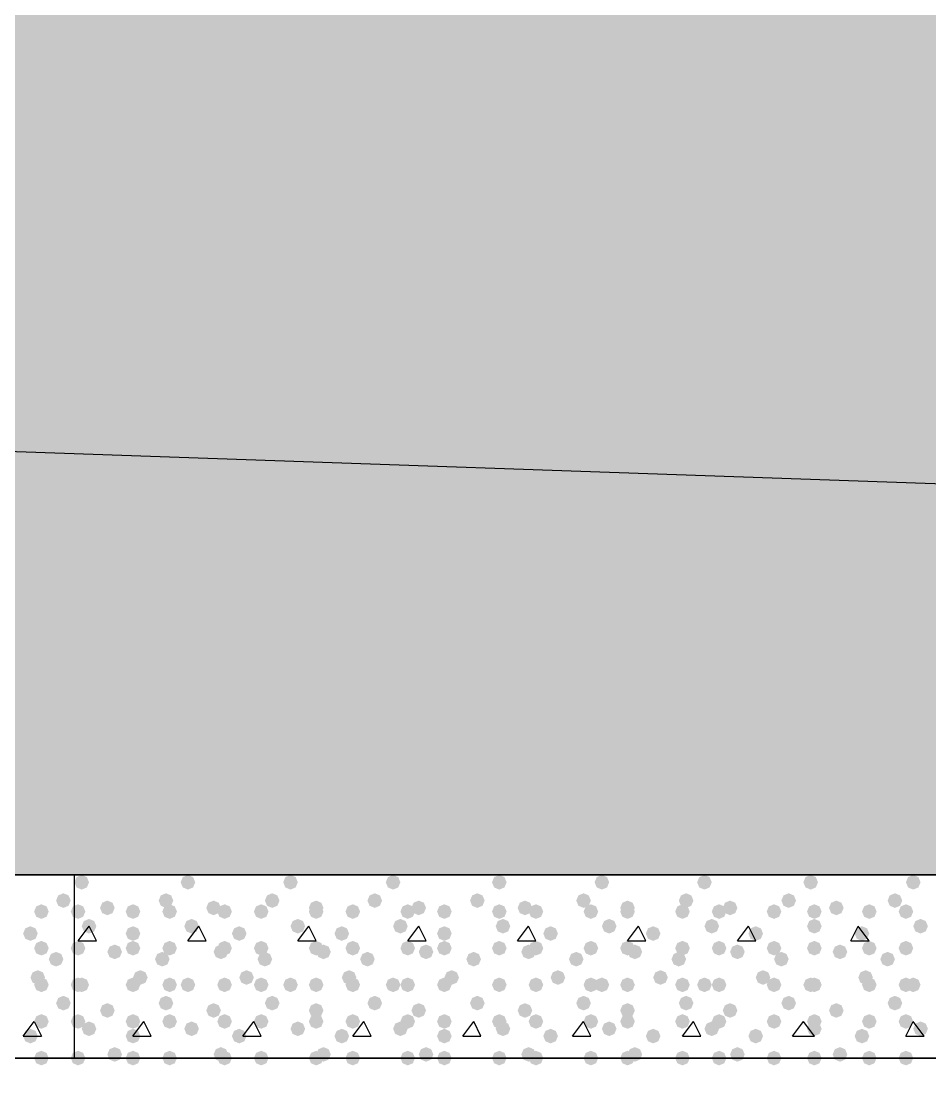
# Model space of a CAD drawing. Header units: millimetres. Extents: x 0 to 420, y 0 to 297.
# Drawn here: x 238.7 to 249.2, y 147.82 to 160.11 of the extents above; entities that cross this region are included whole.
import ezdxf

# ---------------------------------------------------------------- set-up
doc = ezdxf.new("R2010")
doc.units = ezdxf.units.MM
doc.layers.get('0').update_dxf_attribs({"linetype": 'CONTINUOUS'})

msp = doc.modelspace()

# ---------------------------------------------------------------- hatches: boundary and pattern name
at = {"true_color": 0x000008}
h = msp.add_hatch(color=0, dxfattribs=at)
h.paths.add_polyline_path([(379.518333, 162.263667), (33.401, 162.263667), (379.518333, 150.241)], flags=0)
h.paths.add_polyline_path([(33.401, 162.263667), (379.518333, 150.241), (33.401, 150.241)], flags=0)
for points in [[(239.479667, 150.156333), (239.454796, 150.096537), (239.395, 150.071667), (239.335204, 150.096537), (239.310333, 150.156333), (239.335204, 150.216129), (239.395, 150.241), (239.454796, 150.216129)], [(240.707333, 150.156333), (240.682462, 150.096537), (240.622667, 150.071667), (240.562871, 150.096537), (240.538, 150.156333), (240.562871, 150.216129), (240.622667, 150.241), (240.682462, 150.216129)], [(241.892667, 150.156333), (241.867796, 150.096537), (241.808, 150.071667), (241.748204, 150.096537), (241.723333, 150.156333), (241.748204, 150.216129), (241.808, 150.241), (241.867796, 150.216129)], [(243.078, 150.156333), (243.053129, 150.096537), (242.993333, 150.071667), (242.933538, 150.096537), (242.908667, 150.156333), (242.933537, 150.216129), (242.993333, 150.241), (243.053129, 150.216129)], [(244.305667, 150.156333), (244.280796, 150.096537), (244.221, 150.071667), (244.161204, 150.096537), (244.136333, 150.156333), (244.161204, 150.216129), (244.221, 150.241), (244.280796, 150.216129)], [(245.491, 150.156333), (245.466129, 150.096537), (245.406333, 150.071667), (245.346538, 150.096537), (245.321667, 150.156333), (245.346537, 150.216129), (245.406333, 150.241), (245.466129, 150.216129)], [(246.676333, 150.156333), (246.651462, 150.096537), (246.591667, 150.071667), (246.531871, 150.096537), (246.507, 150.156333), (246.531871, 150.216129), (246.591667, 150.241), (246.651462, 150.216129)], [(247.904, 150.156333), (247.879129, 150.096537), (247.819333, 150.071667), (247.759538, 150.096537), (247.734667, 150.156333), (247.759537, 150.216129), (247.819333, 150.241), (247.879129, 150.216129)], [(249.089333, 150.156333), (249.064462, 150.096537), (249.004667, 150.071667), (248.944871, 150.096537), (248.92, 150.156333), (248.944871, 150.216129), (249.004667, 150.241), (249.064462, 150.216129)], [(240.453333, 149.944667), (240.428462, 149.884871), (240.368667, 149.86), (240.308871, 149.884871), (240.284, 149.944667), (240.308871, 150.004462), (240.368667, 150.029333), (240.428462, 150.004463)], [(241.681, 149.944667), (241.656129, 149.884871), (241.596333, 149.86), (241.536538, 149.884871), (241.511667, 149.944667), (241.536537, 150.004462), (241.596333, 150.029333), (241.656129, 150.004463)], [(242.866333, 149.944667), (242.841462, 149.884871), (242.781667, 149.86), (242.721871, 149.884871), (242.697, 149.944667), (242.721871, 150.004462), (242.781667, 150.029333), (242.841462, 150.004463)], [(244.051667, 149.944667), (244.026796, 149.884871), (243.967, 149.86), (243.907204, 149.884871), (243.882333, 149.944667), (243.907204, 150.004462), (243.967, 150.029333), (244.026796, 150.004463)], [(245.279333, 149.944667), (245.254462, 149.884871), (245.194667, 149.86), (245.134871, 149.884871), (245.11, 149.944667), (245.134871, 150.004462), (245.194667, 150.029333), (245.254462, 150.004463)], [(246.464667, 149.944667), (246.439796, 149.884871), (246.38, 149.86), (246.320204, 149.884871), (246.295333, 149.944667), (246.320204, 150.004462), (246.38, 150.029333), (246.439796, 150.004463)], [(247.65, 149.944667), (247.625129, 149.884871), (247.565333, 149.86), (247.505538, 149.884871), (247.480667, 149.944667), (247.505537, 150.004462), (247.565333, 150.029333), (247.625129, 150.004463)], [(248.877667, 149.944667), (248.852796, 149.884871), (248.793, 149.86), (248.733204, 149.884871), (248.708333, 149.944667), (248.733204, 150.004462), (248.793, 150.029333), (248.852796, 150.004463)], [(239.437333, 149.817667), (239.412463, 149.757871), (239.352667, 149.733), (239.292871, 149.757871), (239.268, 149.817667), (239.292871, 149.877462), (239.352667, 149.902333), (239.412462, 149.877463)], [(239.776, 149.86), (239.751129, 149.800204), (239.691333, 149.775333), (239.631538, 149.800204), (239.606667, 149.86), (239.631537, 149.919796), (239.691333, 149.944667), (239.751129, 149.919796)], [(240.072333, 149.817667), (240.047462, 149.757871), (239.987667, 149.733), (239.927871, 149.757871), (239.903, 149.817667), (239.927871, 149.877462), (239.987667, 149.902333), (240.047462, 149.877463)], [(240.495667, 149.817667), (240.470796, 149.757871), (240.411, 149.733), (240.351204, 149.757871), (240.326333, 149.817667), (240.351204, 149.877462), (240.411, 149.902333), (240.470796, 149.877463)], [(241.003667, 149.86), (240.978796, 149.800204), (240.919, 149.775333), (240.859204, 149.800204), (240.834333, 149.86), (240.859204, 149.919796), (240.919, 149.944667), (240.978796, 149.919796)], [(241.130667, 149.817667), (241.105796, 149.757871), (241.046, 149.733), (240.986204, 149.757871), (240.961333, 149.817667), (240.986204, 149.877462), (241.046, 149.902333), (241.105796, 149.877463)], [(241.554, 149.817667), (241.529129, 149.757871), (241.469333, 149.733), (241.409538, 149.757871), (241.384667, 149.817667), (241.409537, 149.877462), (241.469333, 149.902333), (241.529129, 149.877463)], [(242.189, 149.86), (242.164129, 149.800204), (242.104333, 149.775333), (242.044537, 149.800204), (242.019667, 149.86), (242.044537, 149.919796), (242.104333, 149.944667), (242.164129, 149.919796)], [(242.189, 149.817667), (242.164129, 149.757871), (242.104333, 149.733), (242.044537, 149.757871), (242.019667, 149.817667), (242.044537, 149.877462), (242.104333, 149.902333), (242.164129, 149.877463)], [(242.612333, 149.817667), (242.587462, 149.757871), (242.527667, 149.733), (242.467871, 149.757871), (242.443, 149.817667), (242.467871, 149.877462), (242.527667, 149.902333), (242.587462, 149.877463)], [(243.247333, 149.817667), (243.222462, 149.757871), (243.162667, 149.733), (243.102871, 149.757871), (243.078, 149.817667), (243.102871, 149.877462), (243.162667, 149.902333), (243.222462, 149.877463)], [(243.374333, 149.86), (243.349463, 149.800204), (243.289667, 149.775333), (243.229871, 149.800204), (243.205, 149.86), (243.229871, 149.919796), (243.289667, 149.944667), (243.349462, 149.919796)], [(243.670667, 149.817667), (243.645796, 149.757871), (243.586, 149.733), (243.526204, 149.757871), (243.501333, 149.817667), (243.526204, 149.877462), (243.586, 149.902333), (243.645796, 149.877463)], [(244.305667, 149.817667), (244.280796, 149.757871), (244.221, 149.733), (244.161204, 149.757871), (244.136333, 149.817667), (244.161204, 149.877462), (244.221, 149.902333), (244.280796, 149.877463)], [(244.602, 149.86), (244.577129, 149.800204), (244.517333, 149.775333), (244.457538, 149.800204), (244.432667, 149.86), (244.457537, 149.919796), (244.517333, 149.944667), (244.577129, 149.919796)], [(244.729, 149.817667), (244.704129, 149.757871), (244.644333, 149.733), (244.584538, 149.757871), (244.559667, 149.817667), (244.584537, 149.877462), (244.644333, 149.902333), (244.704129, 149.877463)], [(245.364, 149.817667), (245.339129, 149.757871), (245.279333, 149.733), (245.219538, 149.757871), (245.194667, 149.817667), (245.219537, 149.877462), (245.279333, 149.902333), (245.339129, 149.877463)], [(245.787333, 149.86), (245.762462, 149.800204), (245.702667, 149.775333), (245.642871, 149.800204), (245.618, 149.86), (245.642871, 149.919796), (245.702667, 149.944667), (245.762462, 149.919796)], [(245.787333, 149.817667), (245.762462, 149.757871), (245.702667, 149.733), (245.642871, 149.757871), (245.618, 149.817667), (245.642871, 149.877462), (245.702667, 149.902333), (245.762462, 149.877463)], [(246.422333, 149.817667), (246.397462, 149.757871), (246.337667, 149.733), (246.277871, 149.757871), (246.253, 149.817667), (246.277871, 149.877462), (246.337667, 149.902333), (246.397462, 149.877463)], [(246.845667, 149.817667), (246.820796, 149.757871), (246.761, 149.733), (246.701204, 149.757871), (246.676333, 149.817667), (246.701204, 149.877462), (246.761, 149.902333), (246.820796, 149.877463)], [(246.972667, 149.86), (246.947796, 149.800204), (246.888, 149.775333), (246.828204, 149.800204), (246.803333, 149.86), (246.828204, 149.919796), (246.888, 149.944667), (246.947796, 149.919796)], [(247.480667, 149.817667), (247.455796, 149.757871), (247.396, 149.733), (247.336204, 149.757871), (247.311333, 149.817667), (247.336204, 149.877462), (247.396, 149.902333), (247.455796, 149.877463)], [(247.946333, 149.817667), (247.921462, 149.757871), (247.861667, 149.733), (247.801871, 149.757871), (247.777, 149.817667), (247.801871, 149.877462), (247.861667, 149.902333), (247.921462, 149.877463)], [(248.200333, 149.86), (248.175462, 149.800204), (248.115667, 149.775333), (248.055871, 149.800204), (248.031, 149.86), (248.055871, 149.919796), (248.115667, 149.944667), (248.175462, 149.919796)], [(248.581333, 149.817667), (248.556462, 149.757871), (248.496667, 149.733), (248.436871, 149.757871), (248.412, 149.817667), (248.436871, 149.877462), (248.496667, 149.902333), (248.556462, 149.877463)], [(249.004667, 149.817667), (248.979796, 149.757871), (248.92, 149.733), (248.860204, 149.757871), (248.835333, 149.817667), (248.860204, 149.877462), (248.92, 149.902333), (248.979796, 149.877463)], [(239.564333, 149.648333), (239.539463, 149.588537), (239.479667, 149.563667), (239.419871, 149.588537), (239.395, 149.648333), (239.419871, 149.708129), (239.479667, 149.733), (239.539462, 149.708129)], [(240.749667, 149.648333), (240.724796, 149.588537), (240.665, 149.563667), (240.605204, 149.588537), (240.580333, 149.648333), (240.605204, 149.708129), (240.665, 149.733), (240.724796, 149.708129)], [(241.977333, 149.648333), (241.952462, 149.588537), (241.892667, 149.563667), (241.832871, 149.588537), (241.808, 149.648333), (241.832871, 149.708129), (241.892667, 149.733), (241.952462, 149.708129)], [(243.162667, 149.648333), (243.137796, 149.588537), (243.078, 149.563667), (243.018204, 149.588537), (242.993333, 149.648333), (243.018204, 149.708129), (243.078, 149.733), (243.137796, 149.708129)], [(244.348, 149.648333), (244.323129, 149.588537), (244.263333, 149.563667), (244.203537, 149.588537), (244.178667, 149.648333), (244.203537, 149.708129), (244.263333, 149.733), (244.323129, 149.708129)], [(245.575667, 149.648333), (245.550796, 149.588537), (245.491, 149.563667), (245.431204, 149.588537), (245.406333, 149.648333), (245.431204, 149.708129), (245.491, 149.733), (245.550796, 149.708129)], [(246.761, 149.648333), (246.736129, 149.588537), (246.676333, 149.563667), (246.616538, 149.588537), (246.591667, 149.648333), (246.616537, 149.708129), (246.676333, 149.733), (246.736129, 149.708129)], [(247.946333, 149.648333), (247.921462, 149.588537), (247.861667, 149.563667), (247.801871, 149.588537), (247.777, 149.648333), (247.801871, 149.708129), (247.861667, 149.733), (247.921462, 149.708129)], [(249.174, 149.648333), (249.149129, 149.588537), (249.089333, 149.563667), (249.029538, 149.588537), (249.004667, 149.648333), (249.029537, 149.708129), (249.089333, 149.733), (249.149129, 149.708129)], [(240.072333, 149.563667), (240.047462, 149.503871), (239.987667, 149.479), (239.927871, 149.503871), (239.903, 149.563667), (239.927871, 149.623462), (239.987667, 149.648333), (240.047462, 149.623463)], [(241.3, 149.563667), (241.275129, 149.503871), (241.215333, 149.479), (241.155538, 149.503871), (241.130667, 149.563667), (241.155537, 149.623462), (241.215333, 149.648333), (241.275129, 149.623463)], [(242.485333, 149.563667), (242.460462, 149.503871), (242.400667, 149.479), (242.340871, 149.503871), (242.316, 149.563667), (242.340871, 149.623462), (242.400667, 149.648333), (242.460462, 149.623463)], [(243.670667, 149.563667), (243.645796, 149.503871), (243.586, 149.479), (243.526204, 149.503871), (243.501333, 149.563667), (243.526204, 149.623462), (243.586, 149.648333), (243.645796, 149.623463)], [(244.898333, 149.563667), (244.873462, 149.503871), (244.813667, 149.479), (244.753871, 149.503871), (244.729, 149.563667), (244.753871, 149.623462), (244.813667, 149.648333), (244.873462, 149.623463)], [(246.083667, 149.563667), (246.058796, 149.503871), (245.999, 149.479), (245.939204, 149.503871), (245.914333, 149.563667), (245.939204, 149.623462), (245.999, 149.648333), (246.058796, 149.623463)], [(247.269, 149.563667), (247.244129, 149.503871), (247.184333, 149.479), (247.124538, 149.503871), (247.099667, 149.563667), (247.124537, 149.623462), (247.184333, 149.648333), (247.244129, 149.623463)], [(248.496667, 149.563667), (248.471796, 149.503871), (248.412, 149.479), (248.352204, 149.503871), (248.327333, 149.563667), (248.352204, 149.623462), (248.412, 149.648333), (248.471796, 149.623463)], [(239.437333, 149.394333), (239.412463, 149.334537), (239.352667, 149.309667), (239.292871, 149.334537), (239.268, 149.394333), (239.292871, 149.454129), (239.352667, 149.479), (239.412462, 149.454129)], [(240.072333, 149.394333), (240.047462, 149.334537), (239.987667, 149.309667), (239.927871, 149.334537), (239.903, 149.394333), (239.927871, 149.454129), (239.987667, 149.479), (240.047462, 149.454129)], [(240.495667, 149.394333), (240.470796, 149.334537), (240.411, 149.309667), (240.351204, 149.334537), (240.326333, 149.394333), (240.351204, 149.454129), (240.411, 149.479), (240.470796, 149.454129)], [(241.130667, 149.394333), (241.105796, 149.334537), (241.046, 149.309667), (240.986204, 149.334537), (240.961333, 149.394333), (240.986204, 149.454129), (241.046, 149.479), (241.105796, 149.454129)], [(241.554, 149.394333), (241.529129, 149.334537), (241.469333, 149.309667), (241.409538, 149.334537), (241.384667, 149.394333), (241.409537, 149.454129), (241.469333, 149.479), (241.529129, 149.454129)], [(242.189, 149.394333), (242.164129, 149.334537), (242.104333, 149.309667), (242.044537, 149.334537), (242.019667, 149.394333), (242.044537, 149.454129), (242.104333, 149.479), (242.164129, 149.454129)], [(242.612333, 149.394333), (242.587462, 149.334537), (242.527667, 149.309667), (242.467871, 149.334537), (242.443, 149.394333), (242.467871, 149.454129), (242.527667, 149.479), (242.587462, 149.454129)], [(243.247333, 149.394333), (243.222462, 149.334537), (243.162667, 149.309667), (243.102871, 149.334537), (243.078, 149.394333), (243.102871, 149.454129), (243.162667, 149.479), (243.222462, 149.454129)], [(243.670667, 149.394333), (243.645796, 149.334537), (243.586, 149.309667), (243.526204, 149.334537), (243.501333, 149.394333), (243.526204, 149.454129), (243.586, 149.479), (243.645796, 149.454129)], [(244.305667, 149.394333), (244.280796, 149.334537), (244.221, 149.309667), (244.161204, 149.334537), (244.136333, 149.394333), (244.161204, 149.454129), (244.221, 149.479), (244.280796, 149.454129)], [(244.729, 149.394333), (244.704129, 149.334537), (244.644333, 149.309667), (244.584538, 149.334537), (244.559667, 149.394333), (244.584537, 149.454129), (244.644333, 149.479), (244.704129, 149.454129)], [(245.364, 149.394333), (245.339129, 149.334537), (245.279333, 149.309667), (245.219538, 149.334537), (245.194667, 149.394333), (245.219537, 149.454129), (245.279333, 149.479), (245.339129, 149.454129)], [(245.787333, 149.394333), (245.762462, 149.334537), (245.702667, 149.309667), (245.642871, 149.334537), (245.618, 149.394333), (245.642871, 149.454129), (245.702667, 149.479), (245.762462, 149.454129)], [(246.422333, 149.394333), (246.397462, 149.334537), (246.337667, 149.309667), (246.277871, 149.334537), (246.253, 149.394333), (246.277871, 149.454129), (246.337667, 149.479), (246.397462, 149.454129)], [(246.845667, 149.394333), (246.820796, 149.334537), (246.761, 149.309667), (246.701204, 149.334537), (246.676333, 149.394333), (246.701204, 149.454129), (246.761, 149.479), (246.820796, 149.454129)], [(247.480667, 149.394333), (247.455796, 149.334537), (247.396, 149.309667), (247.336204, 149.334537), (247.311333, 149.394333), (247.336204, 149.454129), (247.396, 149.479), (247.455796, 149.454129)], [(247.946333, 149.394333), (247.921462, 149.334537), (247.861667, 149.309667), (247.801871, 149.334537), (247.777, 149.394333), (247.801871, 149.454129), (247.861667, 149.479), (247.921462, 149.454129)], [(248.581333, 149.394333), (248.556462, 149.334537), (248.496667, 149.309667), (248.436871, 149.334537), (248.412, 149.394333), (248.436871, 149.454129), (248.496667, 149.479), (248.556462, 149.454129)], [(249.004667, 149.394333), (248.979796, 149.334537), (248.92, 149.309667), (248.860204, 149.334537), (248.835333, 149.394333), (248.860204, 149.454129), (248.92, 149.479), (248.979796, 149.454129)], [(239.860667, 149.352), (239.835796, 149.292204), (239.776, 149.267333), (239.716204, 149.292204), (239.691333, 149.352), (239.716204, 149.411796), (239.776, 149.436667), (239.835796, 149.411796)], [(240.411, 149.267333), (240.386129, 149.207537), (240.326333, 149.182667), (240.266538, 149.207537), (240.241667, 149.267333), (240.266537, 149.327129), (240.326333, 149.352), (240.386129, 149.327129)], [(241.088333, 149.352), (241.063462, 149.292204), (241.003667, 149.267333), (240.943871, 149.292204), (240.919, 149.352), (240.943871, 149.411796), (241.003667, 149.436667), (241.063462, 149.411796)], [(241.596333, 149.267333), (241.571463, 149.207537), (241.511667, 149.182667), (241.451871, 149.207537), (241.427, 149.267333), (241.451871, 149.327129), (241.511667, 149.352), (241.571462, 149.327129)], [(242.273667, 149.352), (242.248796, 149.292204), (242.189, 149.267333), (242.129204, 149.292204), (242.104333, 149.352), (242.129204, 149.411796), (242.189, 149.436667), (242.248796, 149.411796)], [(242.781667, 149.267333), (242.756796, 149.207537), (242.697, 149.182667), (242.637204, 149.207537), (242.612333, 149.267333), (242.637204, 149.327129), (242.697, 149.352), (242.756796, 149.327129)], [(243.459, 149.352), (243.434129, 149.292204), (243.374333, 149.267333), (243.314538, 149.292204), (243.289667, 149.352), (243.314537, 149.411796), (243.374333, 149.436667), (243.434129, 149.411796)], [(244.009333, 149.267333), (243.984463, 149.207537), (243.924667, 149.182667), (243.864871, 149.207537), (243.84, 149.267333), (243.864871, 149.327129), (243.924667, 149.352), (243.984462, 149.327129)], [(244.644333, 149.352), (244.619463, 149.292204), (244.559667, 149.267333), (244.499871, 149.292204), (244.475, 149.352), (244.499871, 149.411796), (244.559667, 149.436667), (244.619462, 149.411796)], [(245.194667, 149.267333), (245.169796, 149.207537), (245.11, 149.182667), (245.050204, 149.207537), (245.025333, 149.267333), (245.050204, 149.327129), (245.11, 149.352), (245.169796, 149.327129)], [(245.872, 149.352), (245.847129, 149.292204), (245.787333, 149.267333), (245.727537, 149.292204), (245.702667, 149.352), (245.727537, 149.411796), (245.787333, 149.436667), (245.847129, 149.411796)], [(246.38, 149.267333), (246.355129, 149.207537), (246.295333, 149.182667), (246.235538, 149.207537), (246.210667, 149.267333), (246.235537, 149.327129), (246.295333, 149.352), (246.355129, 149.327129)], [(247.057333, 149.352), (247.032462, 149.292204), (246.972667, 149.267333), (246.912871, 149.292204), (246.888, 149.352), (246.912871, 149.411796), (246.972667, 149.436667), (247.032462, 149.411796)], [(247.565333, 149.267333), (247.540462, 149.207537), (247.480667, 149.182667), (247.420871, 149.207537), (247.396, 149.267333), (247.420871, 149.327129), (247.480667, 149.352), (247.540462, 149.327129)], [(248.242667, 149.352), (248.217796, 149.292204), (248.158, 149.267333), (248.098204, 149.292204), (248.073333, 149.352), (248.098204, 149.411796), (248.158, 149.436667), (248.217796, 149.411796)], [(248.793, 149.267333), (248.768129, 149.207537), (248.708333, 149.182667), (248.648538, 149.207537), (248.623667, 149.267333), (248.648537, 149.327129), (248.708333, 149.352), (248.768129, 149.327129)], [(240.157, 149.055667), (240.132129, 148.995871), (240.072333, 148.971), (240.012538, 148.995871), (239.987667, 149.055667), (240.012537, 149.115462), (240.072333, 149.140333), (240.132129, 149.115463)], [(241.384667, 149.055667), (241.359796, 148.995871), (241.3, 148.971), (241.240204, 148.995871), (241.215333, 149.055667), (241.240204, 149.115462), (241.3, 149.140333), (241.359796, 149.115463)], [(242.57, 149.055667), (242.545129, 148.995871), (242.485333, 148.971), (242.425538, 148.995871), (242.400667, 149.055667), (242.425537, 149.115462), (242.485333, 149.140333), (242.545129, 149.115463)], [(243.755333, 149.055667), (243.730462, 148.995871), (243.670667, 148.971), (243.610871, 148.995871), (243.586, 149.055667), (243.610871, 149.115462), (243.670667, 149.140333), (243.730462, 149.115463)], [(244.983, 149.055667), (244.958129, 148.995871), (244.898333, 148.971), (244.838538, 148.995871), (244.813667, 149.055667), (244.838537, 149.115462), (244.898333, 149.140333), (244.958129, 149.115463)], [(246.168333, 149.055667), (246.143463, 148.995871), (246.083667, 148.971), (246.023871, 148.995871), (245.999, 149.055667), (246.023871, 149.115462), (246.083667, 149.140333), (246.143462, 149.115463)], [(247.353667, 149.055667), (247.328796, 148.995871), (247.269, 148.971), (247.209204, 148.995871), (247.184333, 149.055667), (247.209204, 149.115462), (247.269, 149.140333), (247.328796, 149.115463)], [(248.539, 149.055667), (248.514129, 148.995871), (248.454333, 148.971), (248.394538, 148.995871), (248.369667, 149.055667), (248.394537, 149.115462), (248.454333, 149.140333), (248.514129, 149.115463)], [(239.437333, 148.971), (239.412463, 148.911204), (239.352667, 148.886333), (239.292871, 148.911204), (239.268, 148.971), (239.292871, 149.030796), (239.352667, 149.055667), (239.412462, 149.030796)], [(239.479667, 148.971), (239.454796, 148.911204), (239.395, 148.886333), (239.335204, 148.911204), (239.310333, 148.971), (239.335204, 149.030796), (239.395, 149.055667), (239.454796, 149.030796)], [(240.072333, 148.971), (240.047462, 148.911204), (239.987667, 148.886333), (239.927871, 148.911204), (239.903, 148.971), (239.927871, 149.030796), (239.987667, 149.055667), (240.047462, 149.030796)], [(240.495667, 148.971), (240.470796, 148.911204), (240.411, 148.886333), (240.351204, 148.911204), (240.326333, 148.971), (240.351204, 149.030796), (240.411, 149.055667), (240.470796, 149.030796)], [(240.707333, 148.971), (240.682462, 148.911204), (240.622667, 148.886333), (240.562871, 148.911204), (240.538, 148.971), (240.562871, 149.030796), (240.622667, 149.055667), (240.682462, 149.030796)], [(241.130667, 148.971), (241.105796, 148.911204), (241.046, 148.886333), (240.986204, 148.911204), (240.961333, 148.971), (240.986204, 149.030796), (241.046, 149.055667), (241.105796, 149.030796)], [(241.554, 148.971), (241.529129, 148.911204), (241.469333, 148.886333), (241.409538, 148.911204), (241.384667, 148.971), (241.409537, 149.030796), (241.469333, 149.055667), (241.529129, 149.030796)], [(241.892667, 148.971), (241.867796, 148.911204), (241.808, 148.886333), (241.748204, 148.911204), (241.723333, 148.971), (241.748204, 149.030796), (241.808, 149.055667), (241.867796, 149.030796)], [(242.189, 148.971), (242.164129, 148.911204), (242.104333, 148.886333), (242.044537, 148.911204), (242.019667, 148.971), (242.044537, 149.030796), (242.104333, 149.055667), (242.164129, 149.030796)], [(242.612333, 148.971), (242.587462, 148.911204), (242.527667, 148.886333), (242.467871, 148.911204), (242.443, 148.971), (242.467871, 149.030796), (242.527667, 149.055667), (242.587462, 149.030796)], [(243.078, 148.971), (243.053129, 148.911204), (242.993333, 148.886333), (242.933538, 148.911204), (242.908667, 148.971), (242.933537, 149.030796), (242.993333, 149.055667), (243.053129, 149.030796)], [(243.247333, 148.971), (243.222462, 148.911204), (243.162667, 148.886333), (243.102871, 148.911204), (243.078, 148.971), (243.102871, 149.030796), (243.162667, 149.055667), (243.222462, 149.030796)], [(243.670667, 148.971), (243.645796, 148.911204), (243.586, 148.886333), (243.526204, 148.911204), (243.501333, 148.971), (243.526204, 149.030796), (243.586, 149.055667), (243.645796, 149.030796)], [(244.305667, 148.971), (244.280796, 148.911204), (244.221, 148.886333), (244.161204, 148.911204), (244.136333, 148.971), (244.161204, 149.030796), (244.221, 149.055667), (244.280796, 149.030796)], [(244.305667, 148.971), (244.280796, 148.911204), (244.221, 148.886333), (244.161204, 148.911204), (244.136333, 148.971), (244.161204, 149.030796), (244.221, 149.055667), (244.280796, 149.030796)], [(244.729, 148.971), (244.704129, 148.911204), (244.644333, 148.886333), (244.584538, 148.911204), (244.559667, 148.971), (244.584537, 149.030796), (244.644333, 149.055667), (244.704129, 149.030796)], [(245.364, 148.971), (245.339129, 148.911204), (245.279333, 148.886333), (245.219538, 148.911204), (245.194667, 148.971), (245.219537, 149.030796), (245.279333, 149.055667), (245.339129, 149.030796)], [(245.491, 148.971), (245.466129, 148.911204), (245.406333, 148.886333), (245.346538, 148.911204), (245.321667, 148.971), (245.346537, 149.030796), (245.406333, 149.055667), (245.466129, 149.030796)], [(245.787333, 148.971), (245.762462, 148.911204), (245.702667, 148.886333), (245.642871, 148.911204), (245.618, 148.971), (245.642871, 149.030796), (245.702667, 149.055667), (245.762462, 149.030796)], [(246.422333, 148.971), (246.397462, 148.911204), (246.337667, 148.886333), (246.277871, 148.911204), (246.253, 148.971), (246.277871, 149.030796), (246.337667, 149.055667), (246.397462, 149.030796)], [(246.676333, 148.971), (246.651462, 148.911204), (246.591667, 148.886333), (246.531871, 148.911204), (246.507, 148.971), (246.531871, 149.030796), (246.591667, 149.055667), (246.651462, 149.030796)], [(246.845667, 148.971), (246.820796, 148.911204), (246.761, 148.886333), (246.701204, 148.911204), (246.676333, 148.971), (246.701204, 149.030796), (246.761, 149.055667), (246.820796, 149.030796)], [(247.480667, 148.971), (247.455796, 148.911204), (247.396, 148.886333), (247.336204, 148.911204), (247.311333, 148.971), (247.336204, 149.030796), (247.396, 149.055667), (247.455796, 149.030796)], [(247.904, 148.971), (247.879129, 148.911204), (247.819333, 148.886333), (247.759538, 148.911204), (247.734667, 148.971), (247.759537, 149.030796), (247.819333, 149.055667), (247.879129, 149.030796)], [(247.946333, 148.971), (247.921462, 148.911204), (247.861667, 148.886333), (247.801871, 148.911204), (247.777, 148.971), (247.801871, 149.030796), (247.861667, 149.055667), (247.921462, 149.030796)], [(248.581333, 148.971), (248.556462, 148.911204), (248.496667, 148.886333), (248.436871, 148.911204), (248.412, 148.971), (248.436871, 149.030796), (248.496667, 149.055667), (248.556462, 149.030796)], [(249.004667, 148.971), (248.979796, 148.911204), (248.92, 148.886333), (248.860204, 148.911204), (248.835333, 148.971), (248.860204, 149.030796), (248.92, 149.055667), (248.979796, 149.030796)], [(249.089333, 148.971), (249.064462, 148.911204), (249.004667, 148.886333), (248.944871, 148.911204), (248.92, 148.971), (248.944871, 149.030796), (249.004667, 149.055667), (249.064462, 149.030796)], [(239.776, 148.674667), (239.751129, 148.614871), (239.691333, 148.59), (239.631538, 148.614871), (239.606667, 148.674667), (239.631537, 148.734462), (239.691333, 148.759333), (239.751129, 148.734463)], [(240.453333, 148.759333), (240.428462, 148.699537), (240.368667, 148.674667), (240.308871, 148.699537), (240.284, 148.759333), (240.308871, 148.819129), (240.368667, 148.844), (240.428462, 148.819129)], [(241.003667, 148.674667), (240.978796, 148.614871), (240.919, 148.59), (240.859204, 148.614871), (240.834333, 148.674667), (240.859204, 148.734462), (240.919, 148.759333), (240.978796, 148.734463)], [(241.681, 148.759333), (241.656129, 148.699537), (241.596333, 148.674667), (241.536538, 148.699537), (241.511667, 148.759333), (241.536537, 148.819129), (241.596333, 148.844), (241.656129, 148.819129)], [(242.189, 148.674667), (242.164129, 148.614871), (242.104333, 148.59), (242.044537, 148.614871), (242.019667, 148.674667), (242.044537, 148.734462), (242.104333, 148.759333), (242.164129, 148.734463)], [(242.866333, 148.759333), (242.841462, 148.699537), (242.781667, 148.674667), (242.721871, 148.699537), (242.697, 148.759333), (242.721871, 148.819129), (242.781667, 148.844), (242.841462, 148.819129)], [(243.374333, 148.674667), (243.349463, 148.614871), (243.289667, 148.59), (243.229871, 148.614871), (243.205, 148.674667), (243.229871, 148.734462), (243.289667, 148.759333), (243.349462, 148.734463)], [(244.051667, 148.759333), (244.026796, 148.699537), (243.967, 148.674667), (243.907204, 148.699537), (243.882333, 148.759333), (243.907204, 148.819129), (243.967, 148.844), (244.026796, 148.819129)], [(244.602, 148.674667), (244.577129, 148.614871), (244.517333, 148.59), (244.457538, 148.614871), (244.432667, 148.674667), (244.457537, 148.734462), (244.517333, 148.759333), (244.577129, 148.734463)], [(245.279333, 148.759333), (245.254462, 148.699537), (245.194667, 148.674667), (245.134871, 148.699537), (245.11, 148.759333), (245.134871, 148.819129), (245.194667, 148.844), (245.254462, 148.819129)], [(245.787333, 148.674667), (245.762462, 148.614871), (245.702667, 148.59), (245.642871, 148.614871), (245.618, 148.674667), (245.642871, 148.734462), (245.702667, 148.759333), (245.762462, 148.734463)], [(246.464667, 148.759333), (246.439796, 148.699537), (246.38, 148.674667), (246.320204, 148.699537), (246.295333, 148.759333), (246.320204, 148.819129), (246.38, 148.844), (246.439796, 148.819129)], [(246.972667, 148.674667), (246.947796, 148.614871), (246.888, 148.59), (246.828204, 148.614871), (246.803333, 148.674667), (246.828204, 148.734462), (246.888, 148.759333), (246.947796, 148.734463)], [(247.65, 148.759333), (247.625129, 148.699537), (247.565333, 148.674667), (247.505538, 148.699537), (247.480667, 148.759333), (247.505537, 148.819129), (247.565333, 148.844), (247.625129, 148.819129)], [(248.200333, 148.674667), (248.175462, 148.614871), (248.115667, 148.59), (248.055871, 148.614871), (248.031, 148.674667), (248.055871, 148.734462), (248.115667, 148.759333), (248.175462, 148.734463)], [(248.877667, 148.759333), (248.852796, 148.699537), (248.793, 148.674667), (248.733204, 148.699537), (248.708333, 148.759333), (248.733204, 148.819129), (248.793, 148.844), (248.852796, 148.819129)], [(239.437333, 148.547667), (239.412463, 148.487871), (239.352667, 148.463), (239.292871, 148.487871), (239.268, 148.547667), (239.292871, 148.607462), (239.352667, 148.632333), (239.412462, 148.607463)], [(240.072333, 148.547667), (240.047462, 148.487871), (239.987667, 148.463), (239.927871, 148.487871), (239.903, 148.547667), (239.927871, 148.607462), (239.987667, 148.632333), (240.047462, 148.607463)], [(240.495667, 148.547667), (240.470796, 148.487871), (240.411, 148.463), (240.351204, 148.487871), (240.326333, 148.547667), (240.351204, 148.607462), (240.411, 148.632333), (240.470796, 148.607463)], [(241.130667, 148.547667), (241.105796, 148.487871), (241.046, 148.463), (240.986204, 148.487871), (240.961333, 148.547667), (240.986204, 148.607462), (241.046, 148.632333), (241.105796, 148.607463)], [(241.554, 148.547667), (241.529129, 148.487871), (241.469333, 148.463), (241.409538, 148.487871), (241.384667, 148.547667), (241.409537, 148.607462), (241.469333, 148.632333), (241.529129, 148.607463)], [(242.189, 148.547667), (242.164129, 148.487871), (242.104333, 148.463), (242.044537, 148.487871), (242.019667, 148.547667), (242.044537, 148.607462), (242.104333, 148.632333), (242.164129, 148.607463)], [(242.612333, 148.547667), (242.587462, 148.487871), (242.527667, 148.463), (242.467871, 148.487871), (242.443, 148.547667), (242.467871, 148.607462), (242.527667, 148.632333), (242.587462, 148.607463)], [(243.247333, 148.547667), (243.222462, 148.487871), (243.162667, 148.463), (243.102871, 148.487871), (243.078, 148.547667), (243.102871, 148.607462), (243.162667, 148.632333), (243.222462, 148.607463)], [(243.670667, 148.547667), (243.645796, 148.487871), (243.586, 148.463), (243.526204, 148.487871), (243.501333, 148.547667), (243.526204, 148.607462), (243.586, 148.632333), (243.645796, 148.607463)], [(244.305667, 148.547667), (244.280796, 148.487871), (244.221, 148.463), (244.161204, 148.487871), (244.136333, 148.547667), (244.161204, 148.607462), (244.221, 148.632333), (244.280796, 148.607463)], [(244.729, 148.547667), (244.704129, 148.487871), (244.644333, 148.463), (244.584538, 148.487871), (244.559667, 148.547667), (244.584537, 148.607462), (244.644333, 148.632333), (244.704129, 148.607463)], [(245.364, 148.547667), (245.339129, 148.487871), (245.279333, 148.463), (245.219538, 148.487871), (245.194667, 148.547667), (245.219537, 148.607462), (245.279333, 148.632333), (245.339129, 148.607463)], [(245.787333, 148.547667), (245.762462, 148.487871), (245.702667, 148.463), (245.642871, 148.487871), (245.618, 148.547667), (245.642871, 148.607462), (245.702667, 148.632333), (245.762462, 148.607463)], [(246.422333, 148.547667), (246.397462, 148.487871), (246.337667, 148.463), (246.277871, 148.487871), (246.253, 148.547667), (246.277871, 148.607462), (246.337667, 148.632333), (246.397462, 148.607463)], [(246.845667, 148.547667), (246.820796, 148.487871), (246.761, 148.463), (246.701204, 148.487871), (246.676333, 148.547667), (246.701204, 148.607462), (246.761, 148.632333), (246.820796, 148.607463)], [(247.480667, 148.547667), (247.455796, 148.487871), (247.396, 148.463), (247.336204, 148.487871), (247.311333, 148.547667), (247.336204, 148.607462), (247.396, 148.632333), (247.455796, 148.607463)], [(247.946333, 148.547667), (247.921462, 148.487871), (247.861667, 148.463), (247.801871, 148.487871), (247.777, 148.547667), (247.801871, 148.607462), (247.861667, 148.632333), (247.921462, 148.607463)], [(248.581333, 148.547667), (248.556462, 148.487871), (248.496667, 148.463), (248.436871, 148.487871), (248.412, 148.547667), (248.436871, 148.607462), (248.496667, 148.632333), (248.556462, 148.607463)], [(249.004667, 148.547667), (248.979796, 148.487871), (248.92, 148.463), (248.860204, 148.487871), (248.835333, 148.547667), (248.860204, 148.607462), (248.92, 148.632333), (248.979796, 148.607463)], [(239.564333, 148.463), (239.539463, 148.403204), (239.479667, 148.378333), (239.419871, 148.403204), (239.395, 148.463), (239.419871, 148.522796), (239.479667, 148.547667), (239.539462, 148.522796)], [(240.749667, 148.463), (240.724796, 148.403204), (240.665, 148.378333), (240.605204, 148.403204), (240.580333, 148.463), (240.605204, 148.522796), (240.665, 148.547667), (240.724796, 148.522796)], [(241.977333, 148.463), (241.952462, 148.403204), (241.892667, 148.378333), (241.832871, 148.403204), (241.808, 148.463), (241.832871, 148.522796), (241.892667, 148.547667), (241.952462, 148.522796)], [(243.162667, 148.463), (243.137796, 148.403204), (243.078, 148.378333), (243.018204, 148.403204), (242.993333, 148.463), (243.018204, 148.522796), (243.078, 148.547667), (243.137796, 148.522796)], [(244.348, 148.463), (244.323129, 148.403204), (244.263333, 148.378333), (244.203537, 148.403204), (244.178667, 148.463), (244.203537, 148.522796), (244.263333, 148.547667), (244.323129, 148.522796)], [(245.575667, 148.463), (245.550796, 148.403204), (245.491, 148.378333), (245.431204, 148.403204), (245.406333, 148.463), (245.431204, 148.522796), (245.491, 148.547667), (245.550796, 148.522796)], [(246.761, 148.463), (246.736129, 148.403204), (246.676333, 148.378333), (246.616538, 148.403204), (246.591667, 148.463), (246.616537, 148.522796), (246.676333, 148.547667), (246.736129, 148.522796)], [(247.946333, 148.463), (247.921462, 148.403204), (247.861667, 148.378333), (247.801871, 148.403204), (247.777, 148.463), (247.801871, 148.522796), (247.861667, 148.547667), (247.921462, 148.522796)], [(249.174, 148.463), (249.149129, 148.403204), (249.089333, 148.378333), (249.029538, 148.403204), (249.004667, 148.463), (249.029537, 148.522796), (249.089333, 148.547667), (249.149129, 148.522796)], [(240.072333, 148.378333), (240.047462, 148.318537), (239.987667, 148.293667), (239.927871, 148.318537), (239.903, 148.378333), (239.927871, 148.438129), (239.987667, 148.463), (240.047462, 148.438129)], [(241.3, 148.378333), (241.275129, 148.318537), (241.215333, 148.293667), (241.155538, 148.318537), (241.130667, 148.378333), (241.155537, 148.438129), (241.215333, 148.463), (241.275129, 148.438129)], [(242.485333, 148.378333), (242.460462, 148.318537), (242.400667, 148.293667), (242.340871, 148.318537), (242.316, 148.378333), (242.340871, 148.438129), (242.400667, 148.463), (242.460462, 148.438129)], [(243.670667, 148.378333), (243.645796, 148.318537), (243.586, 148.293667), (243.526204, 148.318537), (243.501333, 148.378333), (243.526204, 148.438129), (243.586, 148.463), (243.645796, 148.438129)], [(244.898333, 148.378333), (244.873462, 148.318537), (244.813667, 148.293667), (244.753871, 148.318537), (244.729, 148.378333), (244.753871, 148.438129), (244.813667, 148.463), (244.873462, 148.438129)], [(246.083667, 148.378333), (246.058796, 148.318537), (245.999, 148.293667), (245.939204, 148.318537), (245.914333, 148.378333), (245.939204, 148.438129), (245.999, 148.463), (246.058796, 148.438129)], [(247.269, 148.378333), (247.244129, 148.318537), (247.184333, 148.293667), (247.124538, 148.318537), (247.099667, 148.378333), (247.124537, 148.438129), (247.184333, 148.463), (247.244129, 148.438129)], [(248.496667, 148.378333), (248.471796, 148.318537), (248.412, 148.293667), (248.352204, 148.318537), (248.327333, 148.378333), (248.352204, 148.438129), (248.412, 148.463), (248.471796, 148.438129)], [(239.860667, 148.166667), (239.835796, 148.106871), (239.776, 148.082), (239.716204, 148.106871), (239.691333, 148.166667), (239.716204, 148.226462), (239.776, 148.251333), (239.835796, 148.226463)], [(241.088333, 148.166667), (241.063462, 148.106871), (241.003667, 148.082), (240.943871, 148.106871), (240.919, 148.166667), (240.943871, 148.226462), (241.003667, 148.251333), (241.063462, 148.226463)], [(242.273667, 148.166667), (242.248796, 148.106871), (242.189, 148.082), (242.129204, 148.106871), (242.104333, 148.166667), (242.129204, 148.226462), (242.189, 148.251333), (242.248796, 148.226463)], [(243.459, 148.166667), (243.434129, 148.106871), (243.374333, 148.082), (243.314538, 148.106871), (243.289667, 148.166667), (243.314537, 148.226462), (243.374333, 148.251333), (243.434129, 148.226463)], [(244.644333, 148.166667), (244.619463, 148.106871), (244.559667, 148.082), (244.499871, 148.106871), (244.475, 148.166667), (244.499871, 148.226462), (244.559667, 148.251333), (244.619462, 148.226463)], [(245.872, 148.166667), (245.847129, 148.106871), (245.787333, 148.082), (245.727537, 148.106871), (245.702667, 148.166667), (245.727537, 148.226462), (245.787333, 148.251333), (245.847129, 148.226463)], [(247.057333, 148.166667), (247.032462, 148.106871), (246.972667, 148.082), (246.912871, 148.106871), (246.888, 148.166667), (246.912871, 148.226462), (246.972667, 148.251333), (247.032462, 148.226463)], [(248.242667, 148.166667), (248.217796, 148.106871), (248.158, 148.082), (248.098204, 148.106871), (248.073333, 148.166667), (248.098204, 148.226462), (248.158, 148.251333), (248.217796, 148.226463)], [(239.437333, 148.124333), (239.412463, 148.064537), (239.352667, 148.039667), (239.292871, 148.064537), (239.268, 148.124333), (239.292871, 148.184129), (239.352667, 148.209), (239.412462, 148.184129)], [(240.072333, 148.124333), (240.047462, 148.064537), (239.987667, 148.039667), (239.927871, 148.064537), (239.903, 148.124333), (239.927871, 148.184129), (239.987667, 148.209), (240.047462, 148.184129)], [(240.495667, 148.124333), (240.470796, 148.064537), (240.411, 148.039667), (240.351204, 148.064537), (240.326333, 148.124333), (240.351204, 148.184129), (240.411, 148.209), (240.470796, 148.184129)], [(241.130667, 148.124333), (241.105796, 148.064537), (241.046, 148.039667), (240.986204, 148.064537), (240.961333, 148.124333), (240.986204, 148.184129), (241.046, 148.209), (241.105796, 148.184129)], [(241.554, 148.124333), (241.529129, 148.064537), (241.469333, 148.039667), (241.409538, 148.064537), (241.384667, 148.124333), (241.409537, 148.184129), (241.469333, 148.209), (241.529129, 148.184129)], [(242.189, 148.124333), (242.164129, 148.064537), (242.104333, 148.039667), (242.044537, 148.064537), (242.019667, 148.124333), (242.044537, 148.184129), (242.104333, 148.209), (242.164129, 148.184129)], [(242.612333, 148.124333), (242.587462, 148.064537), (242.527667, 148.039667), (242.467871, 148.064537), (242.443, 148.124333), (242.467871, 148.184129), (242.527667, 148.209), (242.587462, 148.184129)], [(243.247333, 148.124333), (243.222462, 148.064537), (243.162667, 148.039667), (243.102871, 148.064537), (243.078, 148.124333), (243.102871, 148.184129), (243.162667, 148.209), (243.222462, 148.184129)], [(243.670667, 148.124333), (243.645796, 148.064537), (243.586, 148.039667), (243.526204, 148.064537), (243.501333, 148.124333), (243.526204, 148.184129), (243.586, 148.209), (243.645796, 148.184129)], [(244.305667, 148.124333), (244.280796, 148.064537), (244.221, 148.039667), (244.161204, 148.064537), (244.136333, 148.124333), (244.161204, 148.184129), (244.221, 148.209), (244.280796, 148.184129)], [(244.729, 148.124333), (244.704129, 148.064537), (244.644333, 148.039667), (244.584538, 148.064537), (244.559667, 148.124333), (244.584537, 148.184129), (244.644333, 148.209), (244.704129, 148.184129)], [(245.364, 148.124333), (245.339129, 148.064537), (245.279333, 148.039667), (245.219538, 148.064537), (245.194667, 148.124333), (245.219537, 148.184129), (245.279333, 148.209), (245.339129, 148.184129)], [(245.787333, 148.124333), (245.762462, 148.064537), (245.702667, 148.039667), (245.642871, 148.064537), (245.618, 148.124333), (245.642871, 148.184129), (245.702667, 148.209), (245.762462, 148.184129)], [(246.422333, 148.124333), (246.397462, 148.064537), (246.337667, 148.039667), (246.277871, 148.064537), (246.253, 148.124333), (246.277871, 148.184129), (246.337667, 148.209), (246.397462, 148.184129)], [(246.845667, 148.124333), (246.820796, 148.064537), (246.761, 148.039667), (246.701204, 148.064537), (246.676333, 148.124333), (246.701204, 148.184129), (246.761, 148.209), (246.820796, 148.184129)], [(247.480667, 148.124333), (247.455796, 148.064537), (247.396, 148.039667), (247.336204, 148.064537), (247.311333, 148.124333), (247.336204, 148.184129), (247.396, 148.209), (247.455796, 148.184129)], [(247.946333, 148.124333), (247.921462, 148.064537), (247.861667, 148.039667), (247.801871, 148.064537), (247.777, 148.124333), (247.801871, 148.184129), (247.861667, 148.209), (247.921462, 148.184129)], [(248.581333, 148.124333), (248.556462, 148.064537), (248.496667, 148.039667), (248.436871, 148.064537), (248.412, 148.124333), (248.436871, 148.184129), (248.496667, 148.209), (248.556462, 148.184129)], [(249.004667, 148.124333), (248.979796, 148.064537), (248.92, 148.039667), (248.860204, 148.064537), (248.835333, 148.124333), (248.860204, 148.184129), (248.92, 148.209), (248.979796, 148.184129)]]:
    msp.add_hatch(color=0, dxfattribs=at).paths.add_polyline_path(points, flags=0)
at = {"true_color": 0x000007}
for points in [[(239.268, 149.944667), (239.243129, 149.884871), (239.183333, 149.86), (239.123538, 149.884871), (239.098667, 149.944667), (239.123537, 150.004462), (239.183333, 150.029333), (239.243129, 150.004463)], [(239.014, 149.817667), (238.989129, 149.757871), (238.929333, 149.733), (238.869538, 149.757871), (238.844667, 149.817667), (238.869537, 149.877462), (238.929333, 149.902333), (238.989129, 149.877463)], [(238.887, 149.563667), (238.862129, 149.503871), (238.802333, 149.479), (238.742538, 149.503871), (238.717667, 149.563667), (238.742537, 149.623462), (238.802333, 149.648333), (238.862129, 149.623463)], [(239.014, 149.394333), (238.989129, 149.334537), (238.929333, 149.309667), (238.869538, 149.334537), (238.844667, 149.394333), (238.869537, 149.454129), (238.929333, 149.479), (238.989129, 149.454129)], [(239.183333, 149.267333), (239.158462, 149.207537), (239.098667, 149.182667), (239.038871, 149.207537), (239.014, 149.267333), (239.038871, 149.327129), (239.098667, 149.352), (239.158462, 149.327129)], [(238.971667, 149.055667), (238.946796, 148.995871), (238.887, 148.971), (238.827204, 148.995871), (238.802333, 149.055667), (238.827204, 149.115462), (238.887, 149.140333), (238.946796, 149.115463)], [(239.014, 148.971), (238.989129, 148.911204), (238.929333, 148.886333), (238.869538, 148.911204), (238.844667, 148.971), (238.869537, 149.030796), (238.929333, 149.055667), (238.989129, 149.030796)], [(239.268, 148.759333), (239.243129, 148.699537), (239.183333, 148.674667), (239.123538, 148.699537), (239.098667, 148.759333), (239.123537, 148.819129), (239.183333, 148.844), (239.243129, 148.819129)], [(239.014, 148.547667), (238.989129, 148.487871), (238.929333, 148.463), (238.869538, 148.487871), (238.844667, 148.547667), (238.869537, 148.607462), (238.929333, 148.632333), (238.989129, 148.607463)], [(238.887, 148.378333), (238.862129, 148.318537), (238.802333, 148.293667), (238.742538, 148.318537), (238.717667, 148.378333), (238.742537, 148.438129), (238.802333, 148.463), (238.862129, 148.438129)], [(239.014, 148.124333), (238.989129, 148.064537), (238.929333, 148.039667), (238.869538, 148.064537), (238.844667, 148.124333), (238.869537, 148.184129), (238.929333, 148.209), (238.989129, 148.184129)]]:
    msp.add_hatch(color=0, dxfattribs=at).paths.add_polyline_path(points, flags=0)

# ---------------------------------------------------------------- linework, layer by layer
at = {"color": 0, "true_color": 0x000008}
for points in [[(379.518333, 162.263667), (33.401, 162.263667), (379.518333, 150.241)], [(33.401, 162.263667), (379.518333, 150.241), (33.401, 150.241)]]:
    msp.add_lwpolyline(points, close=True, dxfattribs=at)
at = {"color": 0, "true_color": 0x000007}
for points in [[(32.342667, 126.915333), (32.342667, 150.241), (380.576667, 150.241), (380.576667, 126.915333), (218.101333, 126.915333), (218.101333, 105.748667), (194.775667, 105.748667), (194.775667, 126.915333)], [(32.342667, 126.915333), (32.342667, 150.241), (380.576667, 150.241), (380.576667, 126.915333), (218.101333, 126.915333), (218.101333, 105.748667), (194.775667, 105.748667), (194.775667, 126.915333)], [(237.193667, 150.241), (237.193667, 148.124333), (239.310333, 148.124333), (239.310333, 150.241)]]:
    msp.add_lwpolyline(points, close=True, dxfattribs=at)
for points in [[(258.360333, 150.241), (239.310333, 150.241)], [(238.717667, 148.378333), (238.844667, 148.547667), (238.929333, 148.378333)], [(238.717667, 148.378333), (238.929333, 148.378333)], [(239.310333, 148.124333), (258.360333, 148.124333)]]:
    msp.add_lwpolyline(points, dxfattribs=at)
at = {"color": 0, "true_color": 0x000008}
for points in [[(239.352667, 149.479), (239.479667, 149.648333)], [(239.564333, 149.479), (239.479667, 149.648333)], [(240.622667, 149.479), (240.749667, 149.648333)], [(240.834333, 149.479), (240.749667, 149.648333)], [(241.892667, 149.479), (242.019667, 149.648333)], [(242.104333, 149.479), (242.019667, 149.648333)], [(243.162667, 149.479), (243.289667, 149.648333)], [(243.374333, 149.479), (243.289667, 149.648333)], [(244.432667, 149.479), (244.559667, 149.648333)], [(244.644333, 149.479), (244.559667, 149.648333)], [(245.702667, 149.479), (245.829667, 149.648333)], [(245.914333, 149.479), (245.829667, 149.648333)], [(246.972667, 149.479), (247.099667, 149.648333)], [(247.184333, 149.479), (247.099667, 149.648333)], [(248.285, 149.479), (248.369667, 149.648333)], [(248.496667, 149.479), (248.369667, 149.648333)], [(239.352667, 149.479), (239.564333, 149.479)], [(240.622667, 149.479), (240.834333, 149.479)], [(241.892667, 149.479), (242.104333, 149.479)], [(243.162667, 149.479), (243.374333, 149.479)], [(244.432667, 149.479), (244.644333, 149.479)], [(245.702667, 149.479), (245.914333, 149.479)], [(246.972667, 149.479), (247.184333, 149.479)], [(248.285, 149.479), (248.496667, 149.479)], [(239.987667, 148.378333), (240.114667, 148.547667)], [(240.199333, 148.378333), (240.114667, 148.547667)], [(241.257667, 148.378333), (241.384667, 148.547667)], [(241.469333, 148.378333), (241.384667, 148.547667)], [(242.527667, 148.378333), (242.654667, 148.547667)], [(242.739333, 148.378333), (242.654667, 148.547667)], [(243.797667, 148.378333), (243.924667, 148.547667)], [(244.009333, 148.378333), (243.924667, 148.547667)], [(245.067667, 148.378333), (245.194667, 148.547667)], [(245.279333, 148.378333), (245.194667, 148.547667)], [(246.337667, 148.378333), (246.464667, 148.547667)], [(246.549333, 148.378333), (246.464667, 148.547667)], [(247.607667, 148.378333), (247.734667, 148.547667)], [(247.861667, 148.378333), (247.734667, 148.547667)], [(248.92, 148.378333), (249.004667, 148.547667)], [(249.131667, 148.378333), (249.004667, 148.547667)], [(239.987667, 148.378333), (240.199333, 148.378333)], [(241.257667, 148.378333), (241.469333, 148.378333)], [(242.527667, 148.378333), (242.739333, 148.378333)], [(243.797667, 148.378333), (244.009333, 148.378333)], [(245.067667, 148.378333), (245.279333, 148.378333)], [(246.337667, 148.378333), (246.549333, 148.378333)], [(247.607667, 148.378333), (247.861667, 148.378333)], [(248.92, 148.378333), (249.131667, 148.378333)]]:
    msp.add_lwpolyline(points, dxfattribs=at)
at = {"color": 0, "true_color": 0x0000fd}
msp.add_lwpolyline([(215.984667, 129.032), (378.46, 129.032), (378.46, 148.124333), (34.459333, 148.124333), (34.459333, 129.032), (196.934667, 129.032), (196.934667, 107.865333), (215.984667, 107.865333)], close=True, dxfattribs=at)

doc.saveas('drawing.dxf')
